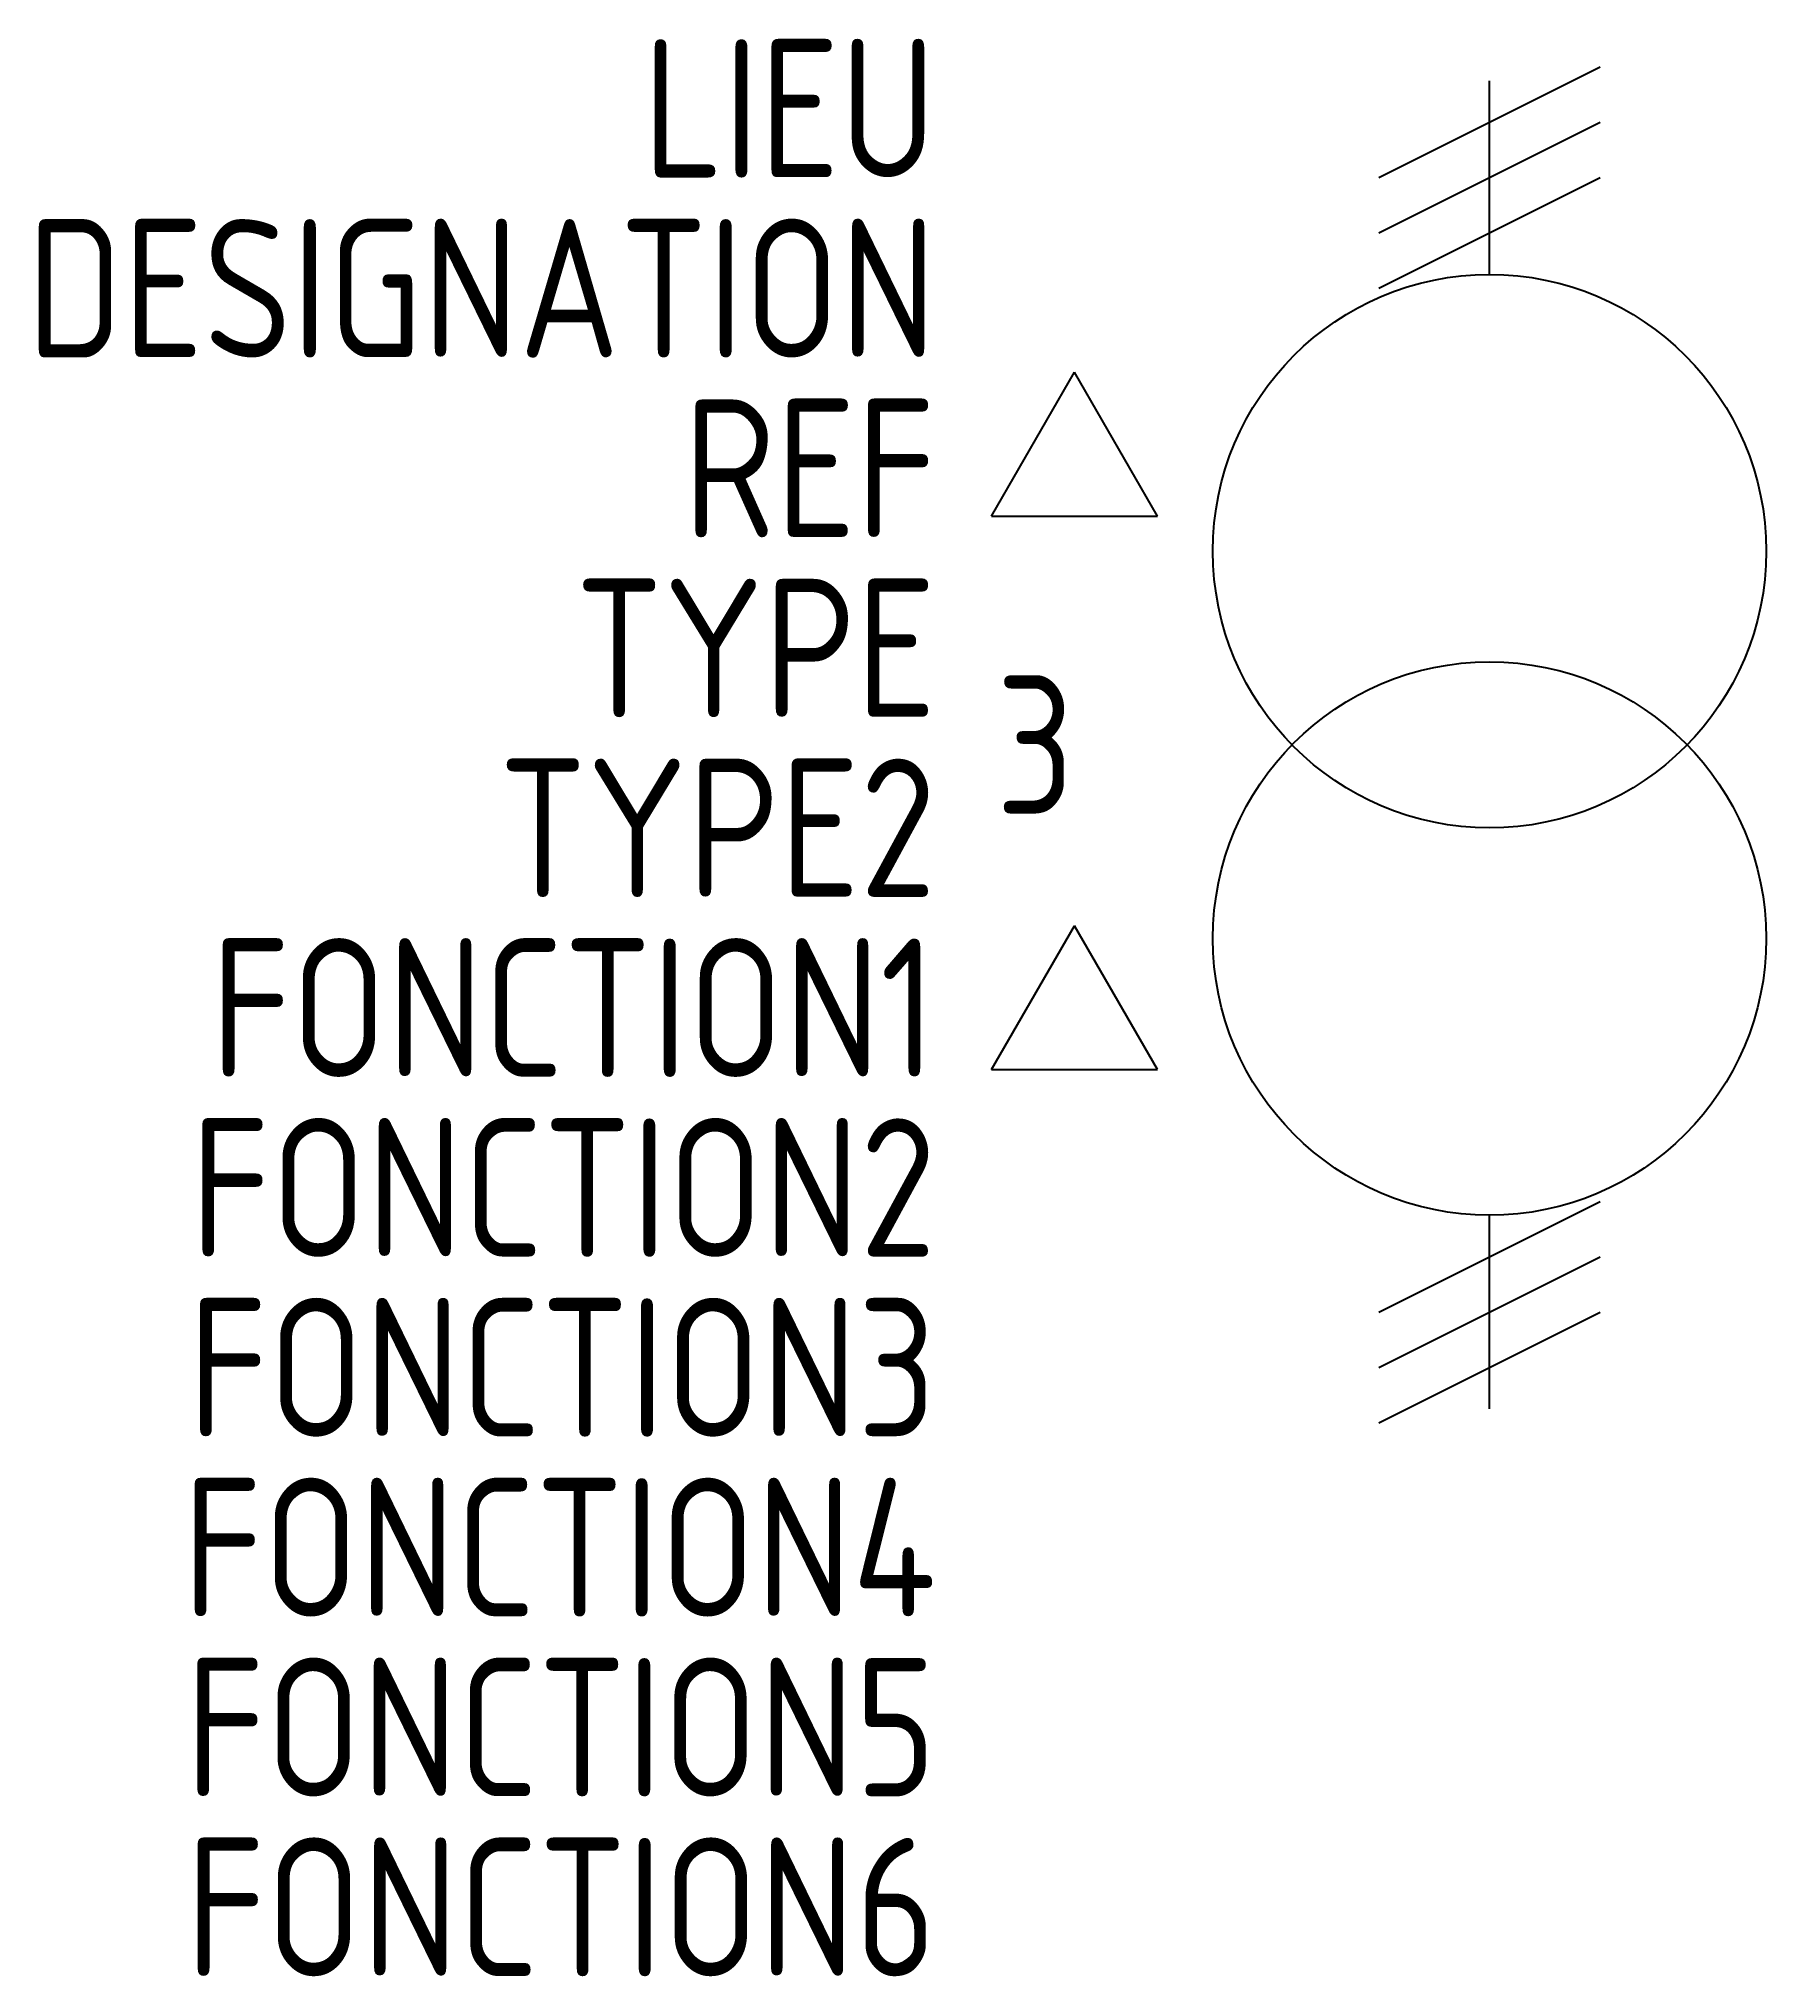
# Model space of a CAD drawing. Header units: millimetres. Extents: x -26.2 to 5, y -34.2 to 0.8.
import ezdxf
from ezdxf.enums import TextEntityAlignment as Align

# ---------------------------------------------------------------- set-up
doc = ezdxf.new("R2010")
doc.units = ezdxf.units.MM
for name, color, linetype in [('SYMB_FIL_FIN', 1, 'Continuous'), ('SYMB_TXT_CONTACT', 2, 'Continuous'), ('SYMB_TXT_NOM', 3, 'Continuous'), ('SYMBOLE', 3, 'Continuous')]:
    doc.layers.add(name, color=color, linetype=linetype)
doc.styles.add('NET2_5', font='isocp.shx', dxfattribs={"width": 0.9, "height": 2.5})

msp = doc.modelspace()

# ---------------------------------------------------------------- linework, layer by layer
at = {"layer": 'SYMB_FIL_FIN'}
for p, q in [((-2, -1.75), (2, 0.25)), ((-2, -2.75), (2, -0.75)), ((-2, -3.75), (2, -1.75)), ((-9, -7.866), (-7.5, -5.268)), ((-6, -7.866), (-7.5, -5.268)), ((-9, -7.866), (-6, -7.866)), ((-9, -17.866), (-7.5, -15.268)), ((-6, -17.866), (-7.5, -15.268)), ((-9, -17.866), (-6, -17.866)), ((-2, -22.25), (2, -20.25)), ((-2, -23.25), (2, -21.25)), ((-2, -24.25), (2, -22.25))]:
    msp.add_line(p, q, dxfattribs=at)
at = {"layer": 'SYMBOLE'}
for p, q in [((0, -3.5), (0, 0)), ((0, -24), (0, -20.5))]:
    msp.add_line(p, q, dxfattribs=at)
for centre in [(0, -8.5), (0, -15.5)]:
    msp.add_circle(centre, 5, dxfattribs=at)

# ---------------------------------------------------------------- texts
at = {"layer": 'SYMB_TXT_CONTACT', "style": 'NET2_5', "width": 0.9}
msp.add_text('3', height=2.5, dxfattribs=at).set_placement((-7.5, -12), align=Align.MIDDLE_RIGHT)
at = {"layer": 'SYMB_TXT_NOM', "style": 'NET2_5', "width": 0.9, "flags": 8}
for tag, text, p in [('LIEU', '', (-10, -0.5)), ('DESIGNATION', 'T?', (-10, -3.75)), ('REF', '', (-10, -7)), ('TYPE', '', (-10, -10.25)), ('TYPE2', '', (-10, -13.5)), ('FONCTION1', '', (-10, -16.75)), ('FONCTION2', '', (-10, -20)), ('FONCTION3', '', (-10, -23.25)), ('FONCTION4', '', (-10, -26.5)), ('FONCTION5', '', (-10, -29.75)), ('FONCTION6', '', (-10, -33))]:
    msp.add_attdef(tag, text=text, height=2.5, dxfattribs=at).set_placement(p, align=Align.MIDDLE_RIGHT)

doc.saveas('drawing.dxf')
